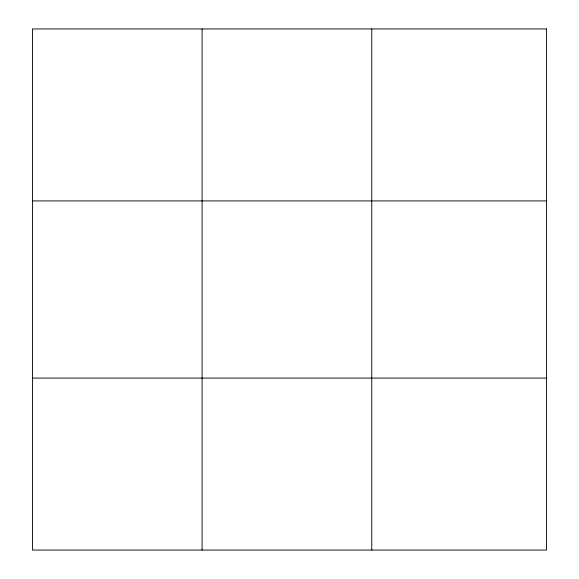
<?xml version="1.0" encoding="UTF-8"?>
<svg xmlns="http://www.w3.org/2000/svg" width="579" height="579" viewBox="0 0 579 579"><rect width="100%" height="100%" fill="white"/><g stroke="black" fill="none" stroke-linecap="round" stroke-linejoin="round"><path stroke-width="0.87" d="M202.1 28.95L202.1 550.05M371.761 28.95L371.761 550.05M32.431 200.913L546.569 200.913M32.431 378.087L546.569 378.087M546.569 28.95L546.569 550.05L32.431 550.05L32.431 28.95L546.569 28.95"/></g></svg>
